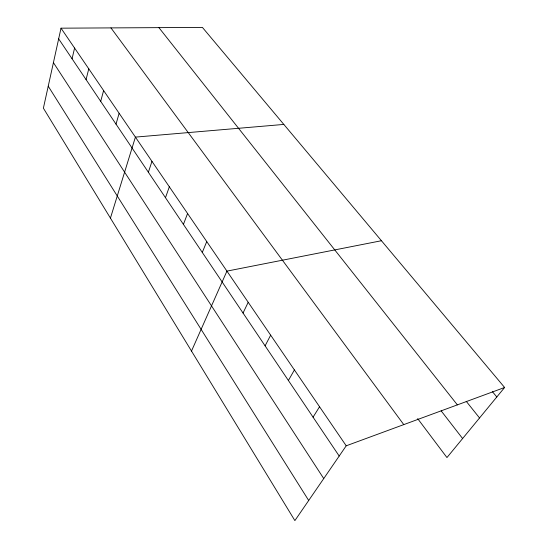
<?xml version="1.0" encoding="UTF-8"?>
<svg xmlns="http://www.w3.org/2000/svg" width="548" height="548" viewBox="0 0 548 548"><rect width="100%" height="100%" fill="white"/><g stroke="black" fill="none" stroke-linecap="round" stroke-linejoin="round"><path stroke-width="0.82" d="M61.013 28.174L43.388 108.175L294.886 520.6L346.22 445.805L504.612 387.484L202.404 27.4L61.013 28.174L346.22 445.805M72.069 58.78L74.59 48.053M86.063 79.597L88.776 68.822M100.702 101.359L103.606 90.543M116.012 124.136L119.135 113.278M110.436 218.118L135.411 137.11L283.83 124.423M148.371 172.25L151.967 161.359M165.475 197.691L169.339 186.793M183.422 224.385L187.574 213.494M202.287 252.436L206.747 241.572M191.499 351.056L226.927 271.123L381.442 240.73M243.038 313.038L248.203 302.277M265.095 345.843L270.664 335.164M288.399 380.497L294.406 369.934M313.059 417.172L319.553 406.753M504.612 387.484L446.956 457.566L417.665 418.624M492.46 391.71L496.81 396.971M466.211 401.3L479.541 417.96M158.913 27.64L457.368 404.876M441.167 410.87L462.615 438.537M110.956 27.9L403.773 424.611M58.663 38.846L339.198 456.039M53.423 62.63L323.738 478.562M48.231 86.187L308.695 500.482"/></g></svg>
